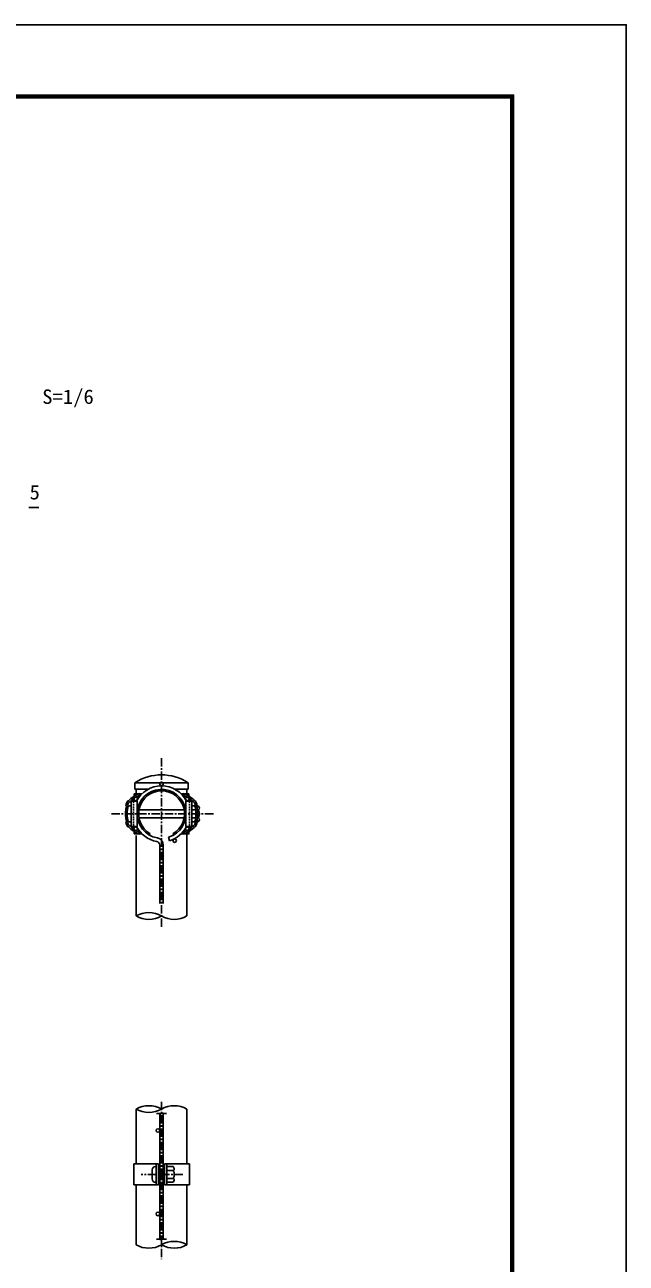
# Model space of a CAD drawing. Units: millimetres, scale not verified. Extents: x -5012 to 5012, y -3544 to 3544.
# Drawn here: x 3209 to 5012, y -168 to 3544 of the extents above; entities that cross this region are included whole.
import ezdxf
from ezdxf.enums import TextEntityAlignment as Align

# ---------------------------------------------------------------- set-up
doc = ezdxf.new("R2010")
doc.units = ezdxf.units.MM
doc.header["$LTSCALE"] = 20
doc.linetypes.add('USER1', pattern=[2, 1.25, -0.25, 0.25, -0.25])
doc.linetypes.add('USER3', pattern=[0.375, 0.25, -0.125])
for name, color, linetype, lineweight in [('0-0_6文字', 1, 'Continuous', 25), ('0-1_5寸法', 1, 'Continuous', 25), ('0-3_0', 7, 'Continuous', 25), ('0-6_BOLT', 7, 'Continuous', 25), ('0-7_BUHIN', 7, 'Continuous', 25), ('0-8_KOUZOU', 7, 'Continuous', 25), ('0-9_AMI', 7, 'Continuous', 25), ('0-A_8部品', 3, 'Continuous', 25)]:
    doc.layers.add(name, color=color, linetype=linetype, lineweight=lineweight)
doc.styles.add('ＭＳ ゴシック', font='')
doc.styles.get('ＭＳ ゴシック').set_extended_font_data('MS Gothic')

msp = doc.modelspace()

# ---------------------------------------------------------------- linework, layer by layer
at = {"layer": '0-1_5寸法'}
msp.add_line((3221.35, 2097.09), (3251.35, 2097.09), dxfattribs=at)
at = {"layer": '0-3_0', "color": 3}
msp.add_lwpolyline([(-5011.88, 3543.75), (5011.87, 3543.75), (5011.87, -3543.75), (-5011.88, -3543.75)], close=True, dxfattribs=at)
at = {"layer": '0-3_0'}
for points in [[(-4674.38, 3332.81), (4674.37, 3332.81), (4674.37, -3332.81), (-4674.38, -3332.81)], [(-4672.27, 3330.7), (4672.27, 3330.7), (4672.27, -3330.7), (-4672.27, -3330.7)], [(-4670.16, 3328.59), (4670.16, 3328.59), (4670.16, -3328.59), (-4670.16, -3328.59)], [(-4668.05, 3326.48), (4668.05, 3326.48), (4668.05, -3326.48), (-4668.05, -3326.48)], [(-4665.94, 3324.37), (4665.94, 3324.37), (4665.94, -3324.38), (-4665.94, -3324.38)]]:
    msp.add_lwpolyline(points, close=True, dxfattribs=at)
at = {"layer": '0-6_BOLT'}
for p, q in [((3511.95, 1192.63), (3511.95, 1165.59)), ((3521.95, 1202.63), (3527.94, 1202.63)), ((3728.79, 1202.63), (3709.74, 1202.63)), ((3728.79, 1191.11), (3709.74, 1191.11)), ((3732.19, 1196.75), (3728.79, 1202.63)), ((3521.95, 1155.59), (3527.94, 1155.59)), ((3728.79, 1167.11), (3709.74, 1167.11)), ((3728.79, 1155.59), (3709.74, 1155.59)), ((3732.19, 1161.47), (3728.79, 1155.59)), ((3590.94, 84.91), (3590.94, 111.95)), ((3600.94, 121.95), (3602.94, 121.95)), ((3634.74, 121.95), (3634.74, 74.91)), ((3653.79, 121.95), (3634.74, 121.95)), ((3657.19, 116.07), (3653.79, 121.95)), ((3600.94, 74.91), (3602.94, 74.91)), ((3627.84, 110.43), (3609.84, 110.43)), ((3627.84, 86.43), (3609.84, 86.43)), ((3653.79, 110.43), (3634.74, 110.43)), ((3653.79, 86.43), (3634.74, 86.43)), ((3653.79, 74.91), (3634.74, 74.91)), ((3657.19, 80.79), (3653.79, 74.91))]:
    msp.add_line(p, q, dxfattribs=at)
at = {"layer": '0-6_BOLT', "color": 1, "linetype": 'USER1'}
msp.add_line((3683.18, 98.43), (3557.77, 98.43), dxfattribs=at)
at = {"layer": '0-6_BOLT', "color": 1}
for p, q in [((3627.84, 108.03), (3609.84, 108.03)), ((3627.84, 88.83), (3609.84, 88.83))]:
    msp.add_line(p, q, dxfattribs=at)
at = {"layer": '0-6_BOLT'}
for centre, radius, start, end in [((3521.95, 1192.63), 10, 90, 180), ((3726.31, 1196.44), 5.88, 294.94299, 2.968), ((3709.28, 1179.11), 22.91, 328.40741, 31.59259), ((3521.95, 1165.59), 10, 180, 270), ((3726.31, 1161.77), 5.88, 357.032, 65.05701), ((3600.94, 111.95), 10, 90, 180), ((3651.31, 115.77), 5.88, 294.94299, 2.968), ((3600.94, 84.91), 10, 180, 270), ((3634.28, 98.43), 22.91, 328.40741, 31.59259), ((3651.31, 81.09), 5.88, 357.032, 65.05701)]:
    msp.add_arc(centre, radius, start, end, dxfattribs=at)
at = {"layer": '0-7_BUHIN'}
for p, q in [((3554.32, 1234.77), (3553.63, 1239.73)), ((3683.36, 1234.77), (3684.05, 1239.73)), ((3513.65, 1202.46), (3512.21, 1203.97)), ((3518.86, 1202.47), (3517.25, 1204.17)), ((3519.83, 1218.05), (3518.23, 1217.84)), ((3523.41, 1214.68), (3521.95, 1214.5)), ((3527.94, 1216.61), (3527.94, 1141.61)), ((3527.94, 1216.61), (3545.64, 1216.61)), ((3545.64, 1216.61), (3545.64, 1141.61)), ((3692.04, 1216.61), (3692.04, 1141.61)), ((3709.74, 1216.61), (3692.04, 1216.61)), ((3709.74, 1216.61), (3709.74, 1141.61)), ((3714.27, 1214.68), (3715.73, 1214.5)), ((3717.84, 1218.05), (3719.45, 1217.84)), ((3718.81, 1202.47), (3720.43, 1204.17)), ((3724.02, 1202.46), (3725.46, 1203.97)), ((3513.65, 1155.76), (3512.21, 1154.24)), ((3518.86, 1155.75), (3517.25, 1154.04)), ((3718.81, 1155.75), (3720.43, 1154.04)), ((3724.02, 1155.76), (3725.46, 1154.24)), ((3519.83, 1140.17), (3518.23, 1140.38)), ((3523.41, 1143.53), (3521.95, 1143.72)), ((3527.94, 1141.61), (3545.64, 1141.61)), ((3554.32, 1123.44), (3553.63, 1118.48)), ((3683.36, 1123.44), (3684.05, 1118.48)), ((3709.74, 1141.61), (3692.04, 1141.61)), ((3714.27, 1143.53), (3715.73, 1143.72)), ((3717.84, 1140.17), (3719.45, 1140.38)), ((3535.44, 129.93), (3609.84, 129.93)), ((3535.44, 66.93), (3535.44, 129.93)), ((3602.94, 129.93), (3602.94, 66.93)), ((3609.84, 129.93), (3609.84, 66.93)), ((3627.84, 129.93), (3702.24, 129.93)), ((3627.84, 129.93), (3627.84, 66.93)), ((3634.74, 129.93), (3634.74, 66.93)), ((3702.24, 66.93), (3702.24, 129.93)), ((3535.44, 66.93), (3609.84, 66.93)), ((3627.84, 66.93), (3702.24, 66.93))]:
    msp.add_line(p, q, dxfattribs=at)
at = {"layer": '0-7_BUHIN', "color": 1, "linetype": 'USER3'}
for p, q in [((3534.84, 1216.61), (3534.84, 1141.61)), ((3702.84, 1216.61), (3702.84, 1141.61))]:
    msp.add_line(p, q, dxfattribs=at)
at = {"layer": '0-7_BUHIN', "color": 3}
for p, q in [((3584.49, 1119.61), (3582.24, 1115.72)), ((3653.19, 1119.61), (3655.44, 1115.72))]:
    msp.add_line(p, q, dxfattribs=at)
at = {"layer": '0-7_BUHIN'}
for centre, radius, start, end in [((3579.41, 1162.37), 81.55, 108.4329, 136.94072), ((3579.1, 1162.81), 76.11, 109.00163, 137.03523), ((3658.58, 1162.81), 76.11, 42.96477, 70.99837), ((3658.26, 1162.37), 81.55, 43.05928, 71.5671), ((3586.71, 1182.76), 75.67, 164.9099, 182.76592), ((3535.03, 1202.31), 22.88, 137.24301, 175.82585), ((3586.7, 1182.74), 70.65, 163.78161, 182.94404), ((3535.03, 1202.31), 17.88, 137.01778, 174.01938), ((3538.34, 1218.16), 6, 0, 8.63172), ((3699.34, 1218.16), 6, 171.36828, 180), ((3702.65, 1202.31), 17.88, 5.98062, 42.98222), ((3650.97, 1182.74), 70.65, 357.05596, 16.21839), ((3702.65, 1202.31), 22.88, 4.17415, 42.75699), ((3650.97, 1182.76), 75.67, 357.23408, 15.0901), ((3586.71, 1175.46), 75.67, 177.23408, 195.0901), ((3535.03, 1155.91), 22.88, 184.17415, 222.75699), ((3586.7, 1175.48), 70.65, 177.05596, 196.21839), ((3535.03, 1155.91), 17.88, 185.98062, 222.98222), ((3702.65, 1155.91), 17.88, 317.01778, 354.01938), ((3650.97, 1175.48), 70.65, 343.78161, 2.94404), ((3702.65, 1155.91), 22.88, 317.24301, 355.82585), ((3650.97, 1175.46), 75.67, 344.9099, 2.76592), ((3579.41, 1195.85), 81.55, 223.05928, 251.5671), ((3579.1, 1195.4), 76.11, 222.96477, 250.99837), ((3658.58, 1195.4), 76.11, 289.00163, 317.03523), ((3658.26, 1195.85), 81.55, 288.4329, 316.94072)]:
    msp.add_arc(centre, radius, start, end, dxfattribs=at)
at = {"layer": '0-7_BUHIN', "color": 3}
msp.add_arc((3618.84, 1179.11), 68.7, 300, 240, dxfattribs=at)
at = {"layer": '0-8_KOUZOU', "color": 1, "linetype": 'USER1'}
for p, q in [((3618.84, 1345.73), (3618.84, 840.38)), ((3774.13, 1179.11), (3463.98, 1179.11)), ((3618.84, 315.9), (3618.84, -155.72))]:
    msp.add_line(p, q, dxfattribs=at)
at = {"layer": '0-8_KOUZOU'}
for p, q in [((3539.3, 1272.11), (3698.37, 1272.11)), ((3539.3, 1253.19), (3539.3, 1272.11)), ((3698.37, 1253.19), (3698.37, 1272.11)), ((3539.3, 1253.19), (3579.25, 1253.19)), ((3542.64, 1239.11), (3542.64, 1253.19)), ((3658.43, 1253.19), (3698.37, 1253.19)), ((3695.04, 1239.11), (3695.04, 1253.19)), ((3686.48, 1191.11), (3551.19, 1191.11)), ((3686.48, 1167.11), (3551.19, 1167.11)), ((3542.64, 873.13), (3542.64, 1114.27)), ((3695.04, 873.13), (3695.04, 1119.11)), ((3542.64, 294.29), (3542.64, 129.93)), ((3695.04, 294.29), (3695.04, 129.93)), ((3542.64, -112.32), (3542.64, 66.93)), ((3695.04, -112.32), (3695.04, 66.93))]:
    msp.add_line(p, q, dxfattribs=at)
msp.add_arc((3618.84, 1151.39), 144.56, 56.62039, 123.37961, dxfattribs=at)
at = {"layer": '0-8_KOUZOU', "color": 4}
for centre, start, end in [((3580.74, 807.14), 60, 120), ((3580.74, 939.13), 240, 300), ((3656.94, 939.13), 240, 300), ((3580.74, 228.3), 60, 120), ((3656.94, 228.3), 60, 120), ((3580.74, 360.28), 240, 300), ((3656.94, -178.31), 60, 120), ((3580.74, -46.33), 240, 300), ((3656.94, -46.33), 240, 300)]:
    msp.add_arc(centre, 76.2, start, end, dxfattribs=at)
at = {"layer": '0-9_AMI'}
for p, q in [((3613.44, 910.02), (3613.44, 1085.7)), ((3624.24, 910.02), (3624.24, 1085.7)), ((3639.76, 1108.96), (3642.84, 1098.61)), ((3615.44, 280.67), (3603.51, 280.67)), ((3613.44, -95.87), (3613.44, 280.67)), ((3621.9, 283.67), (3615.44, 277.67)), ((3615.44, 280.67), (3615.44, 277.67)), ((3624.24, -95.87), (3624.24, 280.67)), ((3615.44, -95.87), (3603.51, -95.87)), ((3621.9, -92.87), (3615.44, -98.87)), ((3615.44, -95.87), (3615.44, -98.87))]:
    msp.add_line(p, q, dxfattribs=at)
for points in [[(3633.51, 280.67), (3621.9, 280.67), (3621.9, 283.67)], [(3633.51, -95.87), (3621.9, -95.87), (3621.9, -92.87)]]:
    msp.add_lwpolyline(points, dxfattribs=at)
for centre in [(3618.84, 1268.51), (3541.42, 1223.81), (3696.26, 1223.81), (3541.42, 1134.41), (3696.26, 1134.41), (3658.19, 1098.84), (3608.04, 230.23), (3608.04, -19.77)]:
    msp.add_circle(centre, 5.4, dxfattribs=at)
for centre, radius, start, end in [((3618.84, 1179.11), 84, 26.51477, 153.48523), ((3618.84, 1179.11), 73.2, 286.60421, 260.16066), ((3618.84, 1179.11), 84, 206.51477, 260.16066), ((3618.84, 1179.11), 84, 286.60421, 333.48523), ((3602.64, 1085.7), 10.8, 0, 80.16066), ((3602.64, 1085.7), 21.6, 0, 80.16066)]:
    msp.add_arc(centre, radius, start, end, dxfattribs=at)
at = {"layer": '0-A_8部品'}
for p, q in [((3532.75, 1220.75), (3536.64, 1227.11)), ((3536.64, 1239.11), (3560.05, 1239.11)), ((3536.64, 1239.11), (3536.64, 1227.11)), ((3536.64, 1227.22), (3537.01, 1226.93)), ((3701.04, 1239.11), (3677.63, 1239.11)), ((3701.04, 1227.22), (3700.67, 1226.93)), ((3701.04, 1239.11), (3701.04, 1227.11)), ((3704.93, 1220.75), (3701.04, 1227.11)), ((3532.75, 1137.47), (3536.64, 1131.11)), ((3536.64, 1131), (3537.01, 1131.29)), ((3536.64, 1131.11), (3536.64, 1119.11)), ((3536.64, 1119.11), (3560.05, 1119.11)), ((3701.04, 1131), (3700.67, 1131.29)), ((3704.93, 1137.47), (3701.04, 1131.11))]:
    msp.add_line(p, q, dxfattribs=at)
msp.add_lwpolyline([(3701.04, 1131.11), (3701.04, 1119.11), (3677.63, 1119.11)], dxfattribs=at)
for centre, start, end in [((3538.14, 1218.11), 153.91302, 194.47751), ((3538.34, 1218.16), 0, 10.04229), ((3538.34, 1218.16), 357.5159, 0), ((3699.34, 1218.16), 169.95771, 180), ((3699.34, 1218.16), 180, 182.4841), ((3699.54, 1218.11), 345.52249, 26.08698), ((3538.14, 1140.11), 165.52249, 206.08698), ((3538.34, 1140.05), 349.95771, 0), ((3538.34, 1140.05), 0, 2.4841), ((3699.34, 1140.05), 177.5159, 180), ((3699.34, 1140.05), 180, 190.04229), ((3699.54, 1140.11), 333.91302, 14.47751)]:
    msp.add_arc(centre, 6, start, end, dxfattribs=at)

# ---------------------------------------------------------------- texts
at = {"layer": '0-0_6文字', "color": 7, "style": 'ＭＳ ゴシック', "width": 1.05}
msp.add_text('S=1/6', height=43.26, dxfattribs=at).set_placement((3261.19, 2394.59), align=Align.BOTTOM_LEFT)
at = {"layer": '0-1_5寸法', "color": 3, "style": 'ＭＳ ゴシック', "width": 1.05}
msp.add_text('5', height=43.26, dxfattribs=at).set_placement((3223.27, 2108.3), align=Align.BOTTOM_LEFT)

doc.saveas('drawing.dxf')
